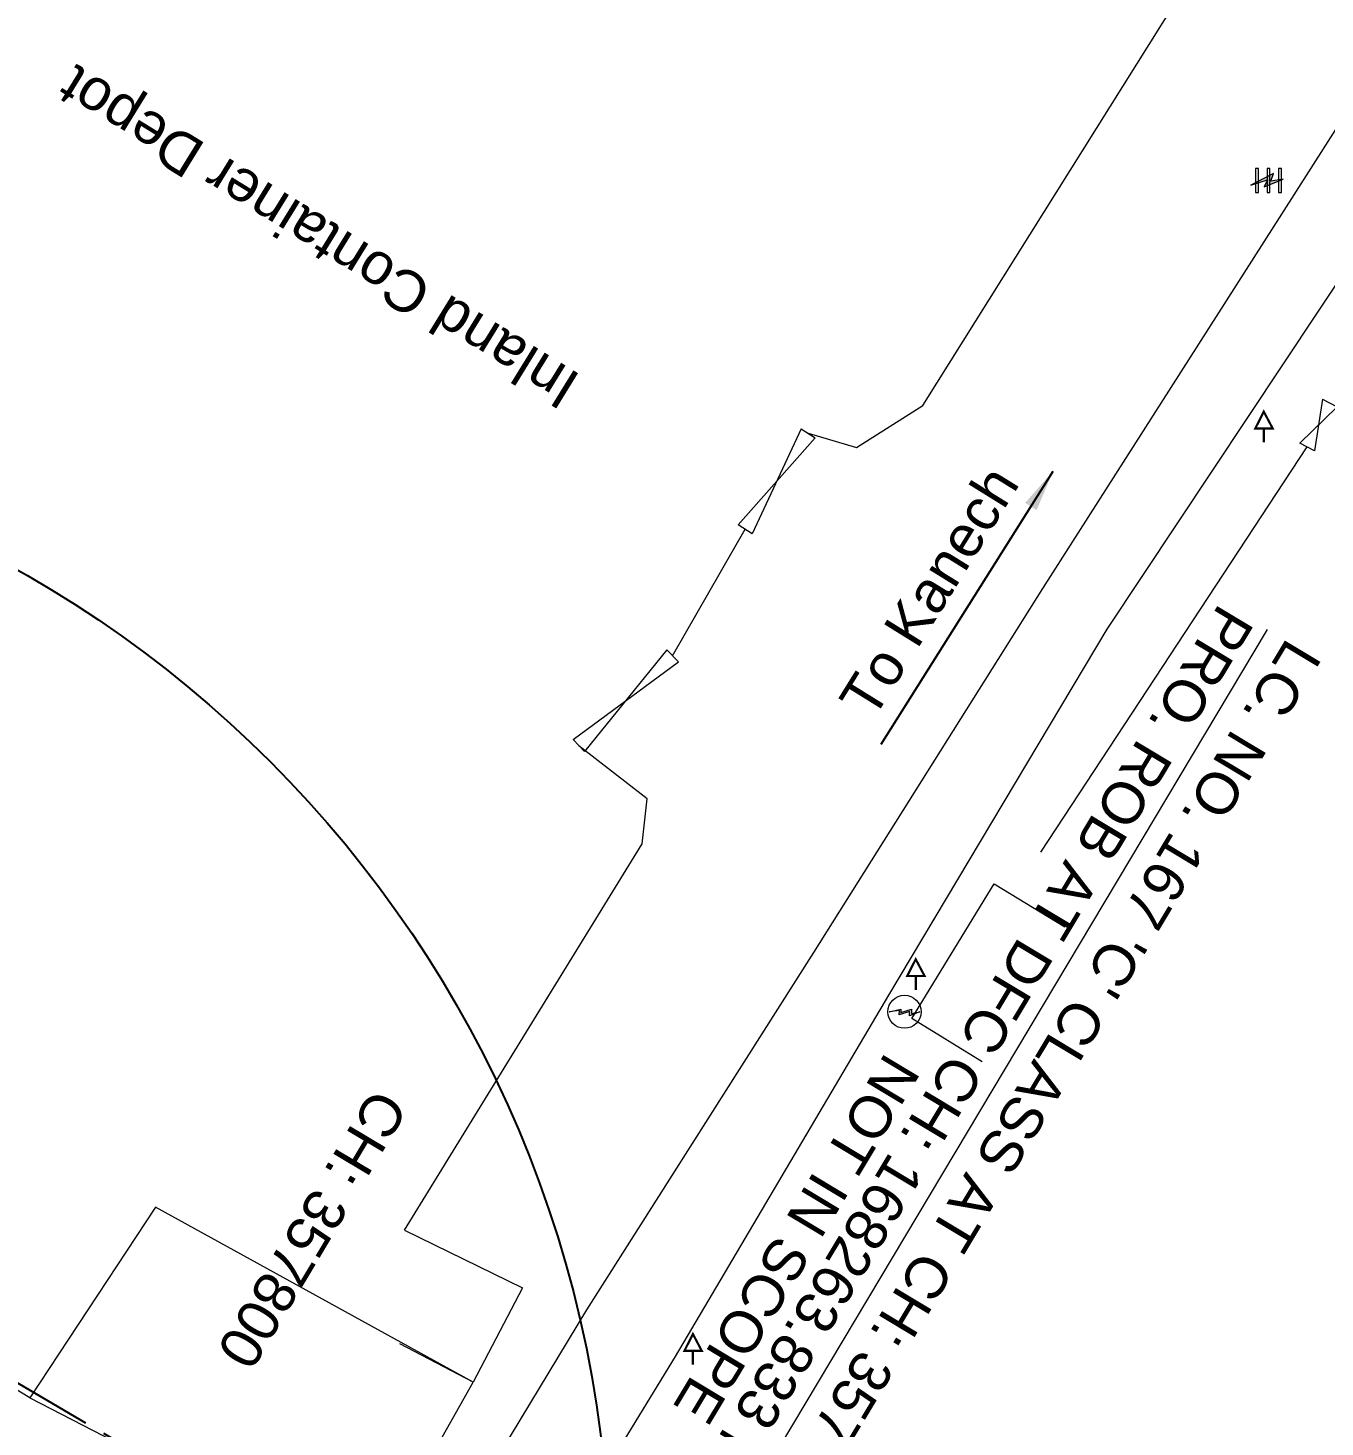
# Model space of a CAD drawing. Header units: metres. Extents: x 593168 to 611286, y 3401475 to 3412398.
# Drawn here: x 595985.9 to 596064.2, y 3410672.9 to 3410757.3 of the extents above; entities that cross this region are included whole.
import ezdxf

# ---------------------------------------------------------------- set-up
doc = ezdxf.new("R2010")
doc.units = ezdxf.units.M
doc.header["$MEASUREMENT"] = 0
doc.linetypes.add('CENTER', pattern=[2, 1.25, -0.25, 0.25, -0.25])
for name, color, linetype, lineweight in [('Commercial Building Pucca', 251, 'Continuous', 0), ('Compound Wall', 251, 'Continuous', 0), ('Electric Pole', 251, 'Continuous', 0), ('Existing IR Chainage', 7, 'Continuous', 0), ('Fence', 251, 'F-LINE', 0), ('Gate', 251, 'Continuous', 0), ('LC DETAILS IN PLAN', 7, 'Continuous', 0), ('Residential Building Pucca', 251, 'Continuous', 0), ('Sign Board', 251, 'Continuous', 0), ('Subroad Edge', 34, 'Continuous', 0), ('Text1', 251, 'Continuous', 0), ('Transformer', 251, 'Continuous', 0)]:
    doc.layers.add(name, color=color, linetype=linetype, lineweight=lineweight)
doc.layers.add('Existing Railway Boundary', color=7, linetype='CENTER')
doc.styles.get("Standard").update_dxf_attribs({"font": 'arial_0.ttf'})
doc.styles.add('Style-Arial', font='arial_0.ttf')
doc.linetypes.add('F-LINE', pattern='A,0.6,["X",Standard,S=0.3,R=0,X=0,Y=-0.15],0.1', length=0.7)
doc.dimstyles.new('ISO-25', dxfattribs={"dimtxt": 2.5, "dimasz": 2.5, "dimexe": 1.25, "dimexo": 0.625, "dimtad": 1, "dimtxsty": 'Standard', "dimcen": 2.5, "dimadec": 0, "dimazin": 0, "dimtfac": 1, "dimtmove": 0, "dimatfit": 3, "dimfxl": 1, "dimarcsym": 0})

# ---------------------------------------------------------------- blocks, each defined once
blk = doc.blocks.new('GT')
at = {"layer": 'Gate'}
for p, q in [((-0.5, -0.5), (-0.5, 0.5)), ((-0.5, 0.5), (0.5, -0.5)), ((0.5, 0.5), (0.5, -0.5))]:
    blk.add_line(p, q, dxfattribs=at)
blk.add_lwpolyline([(0.5, 0.5), (-0.5, -0.5)], dxfattribs=at)
blk = doc.blocks.new('EP')
blk.add_hatch(color=8).paths.add_polyline_path([(-0.211, -0.052), (-0.211, 0.163), (-0.931, -0.012), (-0.307, 0.072), (-0.312, -0.192), (0.307, 0.005), (0.307, -0.238), (0.936, -0.012), (0.414, -0.102), (0.425, 0.151)])
at = {"color": 8}
for p, q in [((-0.931, -0.012), (-0.211, 0.163)), ((-0.307, 0.072), (-0.931, -0.012)), ((-0.312, -0.192), (-0.307, 0.072)), ((0.307, 0.005), (-0.312, -0.192)), ((-0.211, 0.163), (-0.211, -0.052)), ((-0.211, -0.052), (0.425, 0.151)), ((0.307, -0.238), (0.307, 0.005)), ((0.425, 0.151), (0.414, -0.102)), ((0.936, -0.012), (0.307, -0.238)), ((0.414, -0.102), (0.936, -0.012))]:
    blk.add_line(p, q, dxfattribs=at)
blk.add_circle((0, 0), 1, dxfattribs=at)
blk = doc.blocks.new('TRF')
blk.add_hatch(color=256).paths.add_polyline_path([(0.22, -0.039), (0.383, 0.422), (-0.977, -0.291), (0.024, 0.037), (-0.177, -0.394), (0.975, 0.088)])
for p, q in [((-0.693, 0.722), (-0.693, -0.722)), ((-0.519, 0.722), (-0.693, 0.722)), ((-0.519, -0.722), (-0.519, 0.722)), ((0, 0.722), (0, -0.722)), ((0.174, 0.722), (0, 0.722)), ((0.174, -0.722), (0.174, 0.722)), ((0.697, 0.722), (0.697, -0.722)), ((0.871, 0.722), (0.697, 0.722)), ((0.871, -0.722), (0.871, 0.722)), ((-0.693, -0.722), (-0.519, -0.722)), ((0, -0.722), (0.174, -0.722)), ((0.697, -0.722), (0.871, -0.722))]:
    blk.add_line(p, q)
blk.add_lwpolyline([(0.22, -0.039), (0.383, 0.422), (-0.977, -0.291), (0.024, 0.037), (-0.177, -0.394), (0.975, 0.088)], close=True)
blk = doc.blocks.new('TSB')
at = {"const_width": 0.132}
blk.add_lwpolyline([(-0.513, 0.837), (0.537, 0.837), (0, 1.851)], close=True, dxfattribs=at)
at = {"const_width": 0.142}
blk.add_lwpolyline([(0, 0.837), (0, 0)], dxfattribs=at)

msp = doc.modelspace()

# ---------------------------------------------------------------- linework, layer by layer
at = {"color": 3}
msp.add_circle((595951.0268, 3410663.5118), 70, dxfattribs=at)
at = {"layer": 'Commercial Building Pucca'}
msp.add_polyline3d([(596008.6277, 3410684.728, 257.8375), (596015.7537, 3410681.2488, 257.7586), (596012.7658, 3410675.5593, 257.2457), (596008.3404, 3410677.8833, 257.2457)], dxfattribs=at)
at = {"layer": 'Compound Wall'}
for points in [[(596032.9953, 3410732.8253, 257.6316), (596035.907, 3410731.9575, 257.6156), (596039.9175, 3410734.4916, 257.5716), (596060.8702, 3410767.94, 258.0025)], [(596047.0337, 3410707.5541, 257.5796), (596063.1017, 3410731.9994, 257.5826)], [(596024.8081, 3410719.3954, 257.6346), (596029.1895, 3410727.0312, 257.6316)], [(596008.6277, 3410684.728, 257.8375), (596022.9685, 3410708.0409, 257.5756), (596023.2717, 3410710.7686, 257.5856), (596019.155, 3410713.9663, 257.6176)], [(595986.0252, 3410674.6093, 259.3781), (596006.329, 3410664.1441, 257.9715), (596012.7658, 3410675.5593, 257.2457), (595993.5969, 3410686.1304, 258.7123), (595986.0252, 3410674.6093, 259.3781)]]:
    msp.add_polyline3d(points, dxfattribs=at)
at = {"layer": 'Existing Railway Boundary', "ltscale": 5}
msp.add_lwpolyline([(596623.1238, 3410297.2414), (596565.7099, 3410328.7441), (596427.9027, 3410410.979), (596336.5641, 3410466.3901), (596294.1327, 3410491.9209), (596252.2462, 3410517.5825), (596122.0216, 3410594.9779), (596041.2343, 3410642.8592), (595950.3874, 3410695.8455), (595923.2487, 3410712.1863), (595898.0299, 3410726.5886), (595863.6515, 3410747.1001), (595773.0721, 3410801.8182), (595724.1058, 3410831.245), (595686.0849, 3410853.8196), (595607.5762, 3410900.8377), (595422.7043, 3411010.1706)], dxfattribs=at)
at = {"layer": 'Fence'}
msp.add_lwpolyline([(595986.0252, 3410674.6093), (595935.6624, 3410705.3408), (595898.6824, 3410727.4854), (595863.0026, 3410748.7516), (595828.111, 3410769.5342), (595796.2128, 3410788.4877), (595759.7379, 3410810.1088), (595723.2335, 3410832.0475), (595687.0309, 3410853.5815), (595649.8777, 3410875.916), (595611.2865, 3410898.9071), (595580.9885, 3410916.5931), (595512.5764, 3410957.996), (595476.5661, 3410979.361), (595402.8039, 3411023.3737), (595368.2592, 3411043.3332), (595301.4084, 3411083.0248), (595228.5864, 3411126.7737), (595192.3758, 3411148.8751), (595162.8088, 3411167.1177), (595123.0253, 3411190.129), (595110.9292, 3411198.7494)], dxfattribs=at)
at = {"layer": 'LC DETAILS IN PLAN', "lineweight": 13, "flags": 128}
msp.add_lwpolyline([(596004.7919, 3410649.6209), (596012.4407, 3410662.4404), (596022.2721, 3410656.5745), (596060.7006, 3410720.9814)], dxfattribs=at)
at = {"layer": 'Residential Building Pucca'}
msp.add_polyline3d([(596043.4992, 3410694.899, 257.5026), (596039.2372, 3410697.5106, 257.5026), (596044.2207, 3410705.6436, 257.4297), (596048.4827, 3410703.032, 257.4297)], dxfattribs=at)
at = {"layer": 'Subroad Edge'}
for points in [[(595866.6595, 3410478.5352, 257.9705), (595889.7348, 3410509.1307, 257.8925), (595913.3311, 3410536.4434, 257.9925), (595935.4894, 3410564.0045, 257.7606), (595943.1616, 3410573.4713, 257.7716), (595974.0435, 3410612.3014, 257.5376), (595995.0118, 3410640.1646, 257.8515), (595999.8415, 3410646.8237, 257.9705), (596011.0578, 3410665.7509, 258.0155), (596019.6324, 3410679.9224, 257.7406), (596033.3246, 3410701.4832, 257.3527), (596047.1476, 3410723.4485, 257.2487), (596061.5784, 3410746.0468, 257.3047), (596089.333, 3410789.6005, 257.2947), (596107.2579, 3410819.7828, 257.2157), (596121.0388, 3410841.8587, 257.2757)], [(595871.7446, 3410474.467, 257.9075), (595894.9712, 3410504.31, 258.0035), (595917.7296, 3410532.473, 258.0345), (595940.2466, 3410560.57, 257.7066), (595947.9391, 3410569.4927, 257.7516), (595978.9722, 3410608.1832, 257.6436), (596000.3588, 3410636.6537, 257.9415), (596004.6547, 3410643.9993, 257.9305), (596016.1021, 3410662.575, 257.9695), (596024.9866, 3410677.1181, 257.6976), (596037.8623, 3410698.9227, 257.4517), (596051.0309, 3410720.9974, 257.3147), (596065.9082, 3410743.3642, 257.3987), (596093.5521, 3410787.3402, 257.2827), (596111.418, 3410816.297, 257.2347), (596127.0113, 3410841.2073, 257.3227)]]:
    msp.add_polyline3d(points, dxfattribs=at)

# ---------------------------------------------------------------- block references
at = {"layer": 'Electric Pole', "xscale": 0.9997078270025586, "yscale": 0.9997078270025586, "zscale": 0.9997078270025586}
msp.add_blockref('EP', (596038.8025, 3410697.9148, 257.5856), dxfattribs=at)
at = {"layer": 'Gate', "yscale": 0.9997078268792718}
for p, xscale, zscale, rotation in [((596063.7816, 3410733.3285, 156.3202), 2.985733829633504, 2.985733829633504, 62.70703083193969), ((596031.0924, 3410729.9283, 156.3202), 6.932268254643581, 6.932268254643581, 56.70703083222782), ((596021.9816, 3410716.6808, 156.3202), 7.837897380455169, 7.837897380455169, 43.70703083352768)]:
    msp.add_blockref('GT', p, dxfattribs=dict(at, xscale=xscale, zscale=zscale, rotation=rotation))
at = {"layer": 'Sign Board', "xscale": 0.9997078270025586, "yscale": 0.9997078270025586, "zscale": 0.9997078270025586}
for p in [(596060.4854, 3410732.278, 257.7856), (596039.4801, 3410699.2334, 257.4227), (596026.0335, 3410676.6149, 257.7416)]:
    msp.add_blockref('TSB', p, dxfattribs=at)
at = {"layer": 'Transformer', "xscale": 0.9997078270025586, "yscale": 0.9997078270025586, "zscale": 0.9997078270025586}
msp.add_blockref('TRF', (596060.6853, 3410748.0788, 257.6336), dxfattribs=at)

# ---------------------------------------------------------------- texts
at = {"layer": 'Existing IR Chainage', "color": 7, "lineweight": 0, "insert": (595998.2864, 3410676.7916), "char_height": 2.5, "attachment_point": 6, "rotation": 239.177919, "line_spacing_factor": 0.60036, "style": 'Style-Arial'}
msp.add_mtext('CH: 357800', dxfattribs=at)
at = {"layer": 'LC DETAILS IN PLAN', "color": 10, "style": 'Style-Arial'}
for s, p in [('PRO. ROB AT DFC CH: 168263.833 m  ', (596057.8234, 3410722.6392)), ('NOT IN SCOPE', (596037.678, 3410695.5459))]:
    msp.add_text(s, height=2.5, rotation=239, dxfattribs=at).set_placement(p)
at = {"layer": 'LC DETAILS IN PLAN', "style": 'Style-Arial'}
msp.add_text("LC. NO. 167 'C' CLASS AT CH: 357781.324 m", height=2.5, rotation=239, dxfattribs=at).set_placement((596061.9051, 3410720.5606))
at = {"layer": 'Subroad Edge'}
msp.add_text('To Kanech', height=2.5, rotation=58.163737, dxfattribs=at).set_placement((596036.896, 3410715.447))
at = {"layer": 'Text1'}
msp.add_text('Inland Container Depot', height=2.5, rotation=148.346903, dxfattribs=at).set_placement((596019.3747, 3410736.2814, 156.3202))

# ---------------------------------------------------------------- leaders
at = {"layer": 'Subroad Edge'}
msp.add_leader([(596047.7631, 3410730.5199), (596037.3773, 3410714.0318)], dimstyle='ISO-25', override={"dimtxt": 3, "dimasz": 2.5, "dimgap": 0.625, "dimtad": 0, "dimdec": 3, "dimzin": 2, "dimtdec": 3}, dxfattribs=at)

doc.saveas('drawing.dxf')
